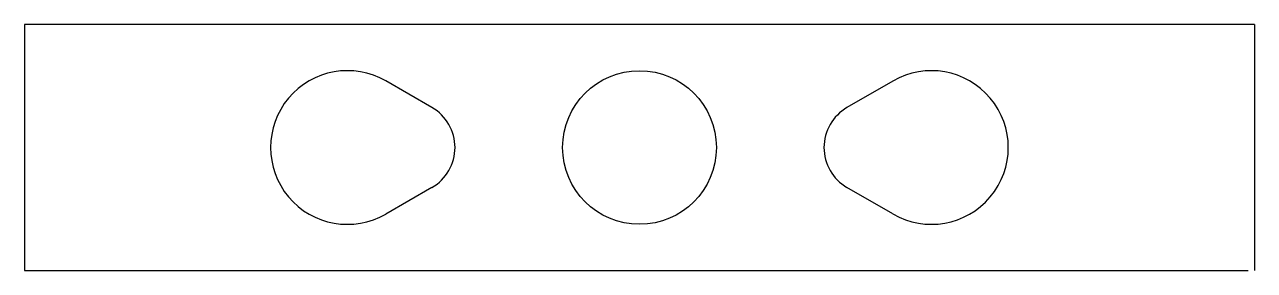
# Model space of a CAD drawing. Header units: millimetres. Extents: x -19.8 to 19.9, y -3 to 5.
import ezdxf

# ---------------------------------------------------------------- set-up
doc = ezdxf.new("R2010")
doc.units = ezdxf.units.MM

msp = doc.modelspace()

# ---------------------------------------------------------------- linework, layer by layer
at = {"color": 7, "linetype": 'Continuous'}
for p, q in [((19.853, 4.963), (-19.846, 4.963)), ((-19.846, 4.963), (-19.846, -2.977)), ((19.853, 4.963), (19.853, -2.977)), ((-6.695, 2.283), (-8.184, 3.142)), ((8.186, 3.141), (6.701, 2.282)), ((-6.695, -0.296), (-8.184, -1.155)), ((8.184, -1.154), (6.701, -0.295)), ((-19.846, -2.977), (19.654, -2.977))]:
    msp.add_line(p, q, dxfattribs=at)
msp.add_circle((0.004, 0.993), 2.481, dxfattribs=at)
for centre, radius, start, end in [((-9.425, 0.993), 2.481, 60, 300), ((9.428, 0.993), 2.481, 239.9251, 120.0375), ((-7.44, 0.993), 1.489, 300, 60), ((7.447, 0.993), 1.489, 120.075, 239.925)]:
    msp.add_arc(centre, radius, start, end, dxfattribs=at)

doc.saveas('drawing.dxf')
